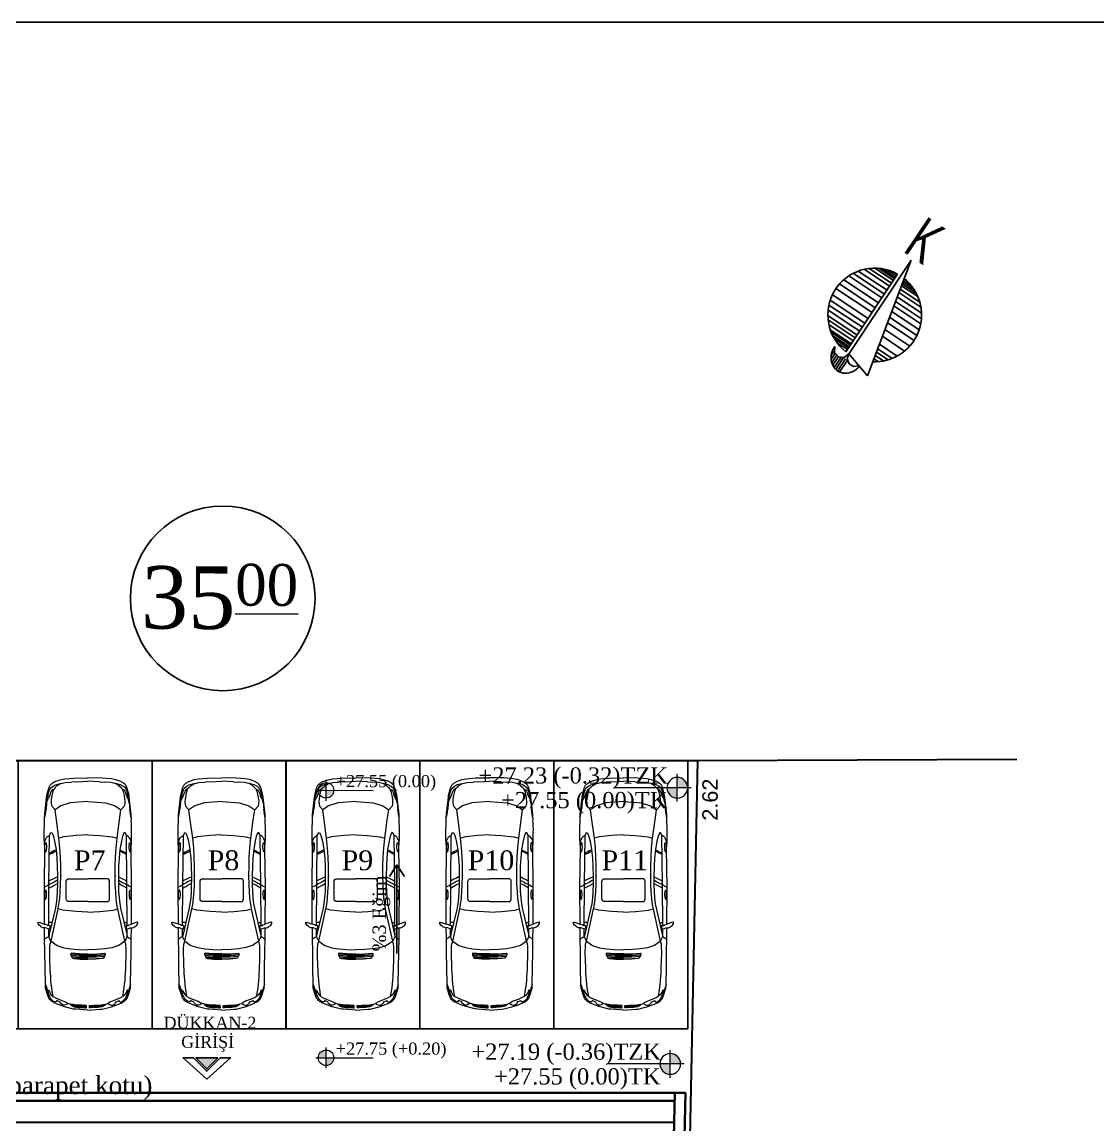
# Model space of a CAD drawing. Header units: centimetres. Extents: x 14449 to 53524, y -19051 to -10746.
# Drawn here: x 24321 to 25325, y -11776 to -10746 of the extents above; entities that cross this region are included whole.
import ezdxf

# ---------------------------------------------------------------- set-up
doc = ezdxf.new("R2010")
doc.units = ezdxf.units.CM
for name, color, linetype in [('KESIT', 1, 'Continuous'), ('KUTUPHANE', 1, 'Continuous'), ('MGOR1', 3, 'Continuous'), ('Standart', 7, 'Continuous')]:
    doc.layers.add(name, color=color, linetype=linetype)
for name, color, linetype, lineweight in [('ROL_CEPHE', 1, 'Continuous', 0), ('rtm-duv tugla', 22, 'Continuous', 35), ('rtm-merdiven yazı', 7, 'Continuous', 20), ('rtm-mhl-yazı-malzeme', 7, 'Continuous', 13), ('rtm-olcu-iç 01', 7, 'Continuous', 20), ('rtm-plan katmanı-03', 233, 'Continuous', 30), ('rtm-sembol kot', 242, 'Continuous', 20), ('rtm-sembol kot yazı', 7, 'Continuous', 20), ('rtm-sıva', 252, 'Continuous', 15), ('rtm-vaz-grid yazı', 7, 'Continuous', 20)]:
    doc.layers.add(name, color=color, linetype=linetype, lineweight=lineweight)
doc.styles.add('ARIAL', font='times.ttf')
doc.styles.add('S1', font='arial.ttf', dxfattribs={"width": 0.65, "height": 11})
doc.styles.get("Standard").update_dxf_attribs({"font": 'arial.ttf'})
doc.styles.add('VAZ-OLCU', font='times.ttf', dxfattribs={"height": 60})
doc.styles.add('ölçü', font='times.ttf', dxfattribs={"height": 10})

# ---------------------------------------------------------------- blocks, each defined once
blk = doc.blocks.new('A$C7E933937')
at = {"layer": 'KUTUPHANE'}
for p, q in [((50.1, 27.7), (85.2, 180.5)), ((85.2, 180.5), (85, 9.5)), ((45.5, 153.6), (40, 151.6)), ((51.2, 155.1), (45.5, 153.6)), ((45.6, 29.8), (74.5, 155.8)), ((46.7, 153.9), (72.7, 148)), ((57, 156.1), (51.2, 155.1)), ((51.9, 155.2), (73.3, 150.3)), ((62.8, 156.5), (57, 156.1)), ((58.5, 156.2), (73.8, 152.7)), ((68.7, 156.4), (62.8, 156.5)), ((74.5, 155.8), (68.7, 156.4)), ((89.8, 151.5), (85.2, 153.2)), ((20.4, 138.9), (16.3, 134.7)), ((24.8, 142.7), (20.4, 138.9)), ((22.1, 140.5), (68.6, 129.8)), ((29.6, 146.1), (24.8, 142.7)), ((28.8, 145.6), (70, 136.1)), ((34.7, 149.1), (29.6, 146.1)), ((40, 151.6), (34.7, 149.1)), ((34.8, 149.2), (71.1, 140.9)), ((42.2, 152.5), (72.2, 145.6)), ((85.2, 147.6), (104.1, 143.2)), ((85.2, 142.6), (111.6, 136.5)), ((85.2, 137.6), (116.8, 130.3)), ((85.7, 150), (98.7, 147)), ((85.7, 145), (108.3, 139.8)), ((94.2, 149.5), (89.8, 151.5)), ((98.5, 147.1), (94.2, 149.5)), ((102.6, 144.3), (98.5, 147.1)), ((106.5, 141.3), (102.6, 144.3)), ((110.2, 138), (106.5, 141.3)), ((113.5, 134.4), (110.2, 138)), ((9.3, 125.2), (6.5, 120.1)), ((7.6, 122.2), (63.8, 109.3)), ((12.6, 130.1), (9.3, 125.2)), ((12.1, 129.5), (65.7, 117.2)), ((16.3, 134.7), (12.6, 130.1)), ((16.6, 135.1), (67.1, 123.5)), ((85.2, 132.6), (120.7, 124.5)), ((85.2, 126), (124.5, 116.9)), ((116.6, 130.6), (113.5, 134.4)), ((119.4, 126.6), (116.6, 130.6)), ((121.9, 122.3), (119.4, 126.6)), ((124.1, 117.9), (121.9, 122.3)), ((2.4, 109.1), (1.1, 103.4)), ((1.8, 106.9), (60.2, 93.5)), ((4.2, 114.7), (2.4, 109.1)), ((6.5, 120.1), (4.2, 114.7)), ((4.2, 114.7), (62, 101.4)), ((85.1, 119.3), (127.1, 109.7)), ((85.1, 112.7), (128.7, 102.7)), ((125.9, 113.4), (124.1, 117.9)), ((127.4, 108.7), (125.9, 113.4)), ((128.5, 103.9), (127.4, 108.7)), ((0.3, 97.6), (0, 91.7)), ((0, 91.7), (0.3, 85.8)), ((0.2, 97.3), (58, 84)), ((1.1, 103.4), (0.3, 97.6)), ((85.1, 104.4), (129.6, 94.2)), ((85.1, 96.1), (129.3, 85.9)), ((129.2, 99), (128.5, 103.9)), ((129.6, 94.1), (129.2, 99)), ((129.6, 89.2), (129.6, 94.1)), ((0.1, 89), (56.2, 76.1)), ((0.3, 85.8), (1.1, 80)), ((0.7, 82.2), (54.8, 69.8)), ((1.1, 80), (2.4, 74.3)), ((85.1, 87.8), (128.1, 77.9)), ((85.1, 77.8), (125.3, 68.5)), ((127.3, 74.7), (128.4, 79.4)), ((128.4, 79.4), (129.2, 84.3)), ((129.2, 84.3), (129.6, 89.2)), ((2.1, 75.3), (53.3, 63.5)), ((2.4, 74.3), (4.2, 68.7)), ((4.2, 68.7), (6.6, 63.3)), ((4.5, 68.1), (51.9, 57.2)), ((6.6, 63.3), (9.4, 58.2)), ((7, 62.5), (50.8, 52.4)), ((85.1, 67.8), (121, 59.6)), ((121.8, 61), (124, 65.4)), ((124, 65.4), (125.8, 70)), ((125.8, 70), (127.3, 74.7)), ((9.4, 58.2), (12.6, 53.3)), ((10.2, 56.8), (49.7, 47.7)), ((12.6, 53.3), (16.3, 48.7)), ((14.6, 50.8), (48.6, 43)), ((16.3, 48.7), (20.4, 44.5)), ((17.3, 47.7), (48.1, 40.6)), ((85.1, 56.2), (114, 49.5)), ((85.1, 49.5), (108.7, 44.1)), ((110.1, 45.3), (113.4, 48.9)), ((113.4, 48.9), (116.5, 52.7)), ((116.5, 52.7), (119.4, 56.8)), ((119.4, 56.8), (121.8, 61)), ((20.4, 44.5), (24.9, 40.7)), ((20.5, 44.4), (47.5, 38.2)), ((24.4, 41), (47, 35.9)), ((24.9, 40.7), (29.7, 37.3)), ((28.6, 31.3), (27.8, 28.2)), ((28.6, 31.3), (31.1, 23.6)), ((29.5, 37.4), (46.4, 33.5)), ((29.7, 37.3), (34.7, 34.3)), ((34.7, 34.3), (40.1, 31.8)), ((40.1, 31.8), (45.6, 29.8)), ((85, 30.2), (89.7, 31.9)), ((85.1, 44.6), (104.1, 40.2)), ((85.1, 39.6), (98.6, 36.5)), ((85.1, 34.6), (92.1, 33)), ((89.7, 31.9), (94.1, 33.9)), ((94.1, 33.9), (98.4, 36.3)), ((98.4, 36.3), (102.5, 39)), ((102.5, 39), (106.4, 42)), ((106.4, 42), (110.1, 45.3)), ((27.8, 28.2), (27.5, 25.1)), ((27.5, 25.1), (27.5, 22)), ((27.5, 22), (28, 18.8)), ((28, 18.6), (29.5, 24.9)), ((28, 18.8), (28.9, 15.8)), ((28.9, 15.8), (30.1, 12.9)), ((30.1, 12.9), (32.2, 22.4)), ((31.1, 23.6), (38.2, 19.7)), ((32.5, 9), (35.1, 20.6)), ((35.1, 6.1), (38.3, 19.7)), ((37.9, 3.8), (41.6, 19.8)), ((38.2, 19.7), (46, 21.7)), ((40.7, 1.5), (45.3, 21.3)), ((43.9, 0.7), (48.4, 20.6)), ((46, 21.7), (50.3, 28.6)), ((47, 0), (51.6, 19.8)), ((50.3, 28.6), (85, 9.5)), ((50.3, 28.6), (50.8, 21.4)), ((50.8, 21.4), (55.6, 16.1)), ((55.6, 16.1), (62.6, 14.9)), ((62.6, 14.9), (68.9, 18.3)), ((69.1, 15.1), (70.1, 17.7)), ((30.1, 12.9), (31.7, 10.2)), ((31.7, 10.2), (33.6, 7.7)), ((33.6, 7.7), (35.8, 5.5)), ((35.8, 5.5), (38.3, 3.6)), ((38.3, 3.6), (41, 2)), ((41, 2), (43.9, 0.7)), ((43.9, 0.7), (46.7, 0.6)), ((46.7, 0.6), (49.5, 0.7)), ((49.5, 0.7), (52.3, 1.2)), ((52.3, 1.2), (55, 2)), ((55, 2), (57.6, 3.1)), ((57.6, 3.1), (60, 4.5)), ((60, 4.5), (62.3, 6.2)), ((62.3, 6.2), (64.3, 8.1)), ((64.3, 8.1), (66.2, 10.2)), ((66.2, 10.2), (67.8, 12.6)), ((67.8, 12.6), (69.1, 15.1))]:
    blk.add_line(p, q, dxfattribs=at)
blk = doc.blocks.new('DFSHDFHDFH')
at = {"layer": 'rtm-sembol kot'}
h = blk.add_hatch(color=256, dxfattribs=at)
h.paths.add_polyline_path([(-22171.3, 15649.3, 0.414214), (-22197.6, 15623.1), (-22171.3, 15623.1)])
h.paths.add_polyline_path([(-22171.3, 15596.8, 0.414214), (-22145.1, 15623.1), (-22171.3, 15623.1)])
for p, q in [((-22171.3, 15588.1), (-22171.3, 15658.1)), ((-22206.3, 15623.1), (-22011.9, 15623.1))]:
    blk.add_line(p, q, dxfattribs=at)
blk.add_circle((-22171.3, 15623.1), 26.2, dxfattribs=at)
blk = doc.blocks.new('TTHGH')
at = {"layer": 'rtm-sıva'}
for p, q in [((12482.87, 7479.6), (12482.3, 7478.93)), ((12483.33, 7480.12), (12482.87, 7479.6)), ((12483.83, 7480.58), (12483.33, 7480.12)), ((12484.09, 7479.95), (12483.37, 7479.19)), ((12484.26, 7480.81), (12483.83, 7480.58)), ((12484.8, 7480.52), (12484.09, 7479.95)), ((12485.38, 7481.38), (12484.26, 7480.81)), ((12485.53, 7480.77), (12484.8, 7480.52)), ((12488.12, 7482.55), (12485.38, 7481.38)), ((12485.93, 7480.69), (12485.53, 7480.77)), ((12485.7, 7478.64), (12487.86, 7479.58)), ((12486.2, 7480.55), (12485.93, 7480.69)), ((12486.4, 7480.42), (12486.2, 7480.55)), ((12488.32, 7480.89), (12486.33, 7480.03)), ((12486.33, 7480.03), (12486.4, 7480.42)), ((12487.86, 7479.58), (12490.36, 7480.52)), ((12488.23, 7481.33), (12488.09, 7481.19)), ((12488.09, 7481.19), (12488.32, 7480.89)), ((12490.41, 7483.31), (12488.12, 7482.55)), ((12488.54, 7481.64), (12488.23, 7481.33)), ((12489.13, 7482.11), (12488.54, 7481.64)), ((12489.8, 7482.48), (12489.13, 7482.11)), ((12490.5, 7482.55), (12489.8, 7482.48)), ((12490.36, 7480.52), (12491.21, 7480.91)), ((12495.16, 7484.51), (12490.41, 7483.31)), ((12491.14, 7482.29), (12490.5, 7482.55)), ((12491.36, 7482.08), (12491.14, 7482.29)), ((12491.21, 7480.91), (12492.28, 7481.57)), ((12491.76, 7481.94), (12491.36, 7482.08)), ((12492.07, 7481.8), (12491.76, 7481.94)), ((12492.28, 7481.57), (12492.07, 7481.8)), ((12493.21, 7481.9), (12492.28, 7481.57)), ((12493.47, 7482.07), (12493.21, 7481.9)), ((12493.47, 7482.07), (12493.62, 7482.31)), ((12493.59, 7482.03), (12493.47, 7482.07)), ((12493.74, 7482.04), (12493.59, 7482.03)), ((12493.62, 7482.31), (12493.88, 7482.55)), ((12495.7, 7482.3), (12493.74, 7482.04)), ((12493.88, 7482.55), (12494.2, 7482.76)), ((12494.2, 7482.76), (12494.6, 7482.98)), ((12494.29, 7482.81), (12494.32, 7482.11)), ((12494.6, 7482.98), (12495.39, 7483.3)), ((12494.82, 7483.07), (12494.83, 7482.18)), ((12496.25, 7484.65), (12495.16, 7484.51)), ((12495.36, 7483.29), (12495.36, 7482.25)), ((12495.39, 7483.3), (12497.42, 7483.65)), ((12499.48, 7482.58), (12495.7, 7482.3)), ((12495.92, 7483.39), (12495.94, 7482.32)), ((12502.59, 7485.04), (12496.25, 7484.65)), ((12496.5, 7483.49), (12496.49, 7482.36)), ((12497.06, 7483.58), (12497.05, 7482.4)), ((12497.42, 7483.65), (12501.04, 7483.89)), ((12497.63, 7483.66), (12497.62, 7482.44)), ((12498.19, 7483.7), (12498.18, 7482.48)), ((12498.76, 7483.74), (12498.75, 7482.52)), ((12499.36, 7483.78), (12499.33, 7482.56)), ((12501.31, 7482.67), (12499.48, 7482.58)), ((12499.94, 7483.81), (12499.93, 7482.6)), ((12500.51, 7483.85), (12500.5, 7482.63)), ((12501.04, 7483.89), (12501.51, 7483.93)), ((12501.1, 7483.89), (12501.09, 7482.66)), ((12501.67, 7482.7), (12501.31, 7482.67)), ((12501.51, 7483.93), (12501.74, 7483.85)), ((12501.83, 7482.84), (12501.67, 7482.7)), ((12501.74, 7483.85), (12501.85, 7483.73)), ((12501.85, 7483.73), (12501.83, 7482.84)), ((12502.59, 7485.04), (12508.93, 7484.65)), ((12503.44, 7483.85), (12503.34, 7483.73)), ((12503.34, 7483.73), (12503.35, 7482.84)), ((12503.35, 7482.84), (12503.52, 7482.7)), ((12503.68, 7483.93), (12503.44, 7483.85)), ((12503.52, 7482.7), (12503.87, 7482.67)), ((12504.15, 7483.89), (12503.68, 7483.93)), ((12503.87, 7482.67), (12505.71, 7482.58)), ((12504.08, 7483.89), (12504.09, 7482.66)), ((12507.77, 7483.65), (12504.15, 7483.89)), ((12504.67, 7483.85), (12504.68, 7482.63)), ((12505.25, 7483.81), (12505.26, 7482.6)), ((12505.71, 7482.58), (12509.49, 7482.3)), ((12505.83, 7483.78), (12505.85, 7482.56)), ((12506.43, 7483.74), (12506.44, 7482.52)), ((12507, 7483.7), (12507, 7482.48)), ((12507.55, 7483.66), (12507.56, 7482.44)), ((12509.8, 7483.3), (12507.77, 7483.65)), ((12508.13, 7483.58), (12508.14, 7482.4)), ((12508.68, 7483.49), (12508.7, 7482.36)), ((12508.93, 7484.65), (12510.03, 7484.51)), ((12509.27, 7483.39), (12509.25, 7482.32)), ((12509.49, 7482.3), (12511.44, 7482.04)), ((12510.58, 7482.98), (12509.8, 7483.3)), ((12509.83, 7483.29), (12509.83, 7482.25)), ((12510.03, 7484.51), (12514.77, 7483.31)), ((12510.36, 7483.07), (12510.36, 7482.18)), ((12510.98, 7482.76), (12510.58, 7482.98)), ((12510.89, 7482.81), (12510.87, 7482.11)), ((12511.31, 7482.55), (12510.98, 7482.76)), ((12511.56, 7482.31), (12511.31, 7482.55)), ((12511.44, 7482.04), (12511.59, 7482.03)), ((12511.71, 7482.07), (12511.56, 7482.31)), ((12511.59, 7482.03), (12511.71, 7482.07)), ((12511.71, 7482.07), (12511.97, 7481.9)), ((12511.97, 7481.9), (12512.91, 7481.57)), ((12512.91, 7481.57), (12513.12, 7481.8)), ((12513.97, 7480.91), (12512.91, 7481.57)), ((12513.12, 7481.8), (12513.43, 7481.94)), ((12513.43, 7481.94), (12513.83, 7482.08)), ((12513.83, 7482.08), (12514.05, 7482.29)), ((12514.83, 7480.52), (12513.97, 7480.91)), ((12514.05, 7482.29), (12514.69, 7482.55)), ((12514.69, 7482.55), (12515.38, 7482.48)), ((12514.77, 7483.31), (12517.07, 7482.55)), ((12517.33, 7479.58), (12514.83, 7480.52)), ((12515.38, 7482.48), (12516.06, 7482.11)), ((12516.06, 7482.11), (12516.64, 7481.64)), ((12516.64, 7481.64), (12516.95, 7481.33)), ((12517.1, 7481.19), (12516.86, 7480.89)), ((12516.86, 7480.89), (12518.85, 7480.03)), ((12516.95, 7481.33), (12517.1, 7481.19)), ((12517.07, 7482.55), (12519.81, 7481.38)), ((12519.48, 7478.64), (12517.33, 7479.58)), ((12518.79, 7480.42), (12518.98, 7480.55)), ((12518.85, 7480.03), (12518.79, 7480.42)), ((12518.98, 7480.55), (12519.25, 7480.69)), ((12519.25, 7480.69), (12519.66, 7480.77)), ((12519.66, 7480.77), (12520.39, 7480.52)), ((12519.81, 7481.38), (12520.92, 7480.81)), ((12520.39, 7480.52), (12521.1, 7479.95)), ((12520.92, 7480.81), (12521.36, 7480.58)), ((12521.1, 7479.95), (12521.81, 7479.19)), ((12521.36, 7480.58), (12521.85, 7480.12)), ((12521.85, 7480.12), (12522.32, 7479.6)), ((12522.32, 7479.6), (12522.89, 7478.93)), ((12480.5, 7471.77), (12482.06, 7476.59)), ((12481.79, 7477.54), (12480.55, 7473.73)), ((12482.3, 7478.93), (12481.79, 7477.54)), ((12482.17, 7476.27), (12481.91, 7474.67)), ((12481.91, 7474.67), (12482.04, 7474.51)), ((12482.04, 7474.51), (12482.29, 7474.84)), ((12482.06, 7476.59), (12482.2, 7476.97)), ((12482.4, 7477.29), (12482.17, 7476.27)), ((12482.2, 7476.97), (12482.4, 7477.29)), ((12482.29, 7474.84), (12482.6, 7475.28)), ((12482.86, 7478.2), (12482.4, 7477.29)), ((12482.6, 7475.28), (12482.76, 7475.9)), ((12482.76, 7475.9), (12483.37, 7477.02)), ((12483.37, 7479.19), (12482.86, 7478.2)), ((12483.37, 7477.02), (12484.54, 7477.97)), ((12484.1, 7475.48), (12483.77, 7473.49)), ((12484.35, 7477.09), (12484.1, 7475.48)), ((12484.54, 7477.97), (12484.35, 7477.09)), ((12484.54, 7477.97), (12485.7, 7478.64)), ((12520.65, 7477.97), (12519.48, 7478.64)), ((12521.81, 7477.02), (12520.65, 7477.97)), ((12520.65, 7477.97), (12520.83, 7477.09)), ((12520.83, 7477.09), (12521.09, 7475.48)), ((12521.09, 7475.48), (12521.42, 7473.49)), ((12521.81, 7479.19), (12522.32, 7478.2)), ((12522.42, 7475.9), (12521.81, 7477.02)), ((12522.32, 7478.2), (12522.78, 7477.29)), ((12522.59, 7475.28), (12522.42, 7475.9)), ((12522.9, 7474.84), (12522.59, 7475.28)), ((12522.78, 7477.29), (12523.02, 7476.27)), ((12522.99, 7476.97), (12522.78, 7477.29)), ((12522.89, 7478.93), (12523.4, 7477.54)), ((12523.14, 7474.51), (12522.9, 7474.84)), ((12523.13, 7476.59), (12522.99, 7476.97)), ((12523.02, 7476.27), (12523.27, 7474.67)), ((12524.68, 7471.77), (12523.13, 7476.59)), ((12523.27, 7474.67), (12523.14, 7474.51)), ((12523.4, 7477.54), (12524.63, 7473.73)), ((12480.5, 7471.17), (12480.37, 7463.69)), ((12480.55, 7473.73), (12480.5, 7471.77)), ((12480.5, 7471.77), (12480.5, 7471.17)), ((12483.38, 7469.62), (12483.27, 7467.74)), ((12483.56, 7471.61), (12483.38, 7469.62)), ((12483.77, 7473.49), (12483.56, 7471.61)), ((12521.42, 7473.49), (12521.62, 7471.61)), ((12521.62, 7471.61), (12521.81, 7469.62)), ((12521.81, 7469.62), (12521.92, 7467.74)), ((12524.63, 7473.73), (12524.68, 7471.77)), ((12524.68, 7471.77), (12524.68, 7471.17)), ((12524.68, 7471.17), (12524.82, 7463.69)), ((12480.37, 7463.69), (12480.26, 7454.45)), ((12483.03, 7463.98), (12482.98, 7462.1)), ((12483.13, 7465.91), (12483.03, 7463.98)), ((12483.27, 7467.74), (12483.13, 7465.91)), ((12521.92, 7467.74), (12522.06, 7465.91)), ((12522.06, 7465.91), (12522.15, 7463.98)), ((12522.15, 7463.98), (12522.21, 7462.1)), ((12524.82, 7463.69), (12524.93, 7454.45)), ((12482.84, 7458.47), (12482.79, 7456.46)), ((12482.9, 7460.33), (12482.84, 7458.47)), ((12482.98, 7462.1), (12482.9, 7460.33)), ((12493.74, 7456.59), (12498.18, 7456.91)), ((12493.78, 7456.67), (12494.08, 7457.34)), ((12494.05, 7457.26), (12498.31, 7457.58)), ((12494.08, 7457.34), (12494.36, 7457.95)), ((12494.36, 7457.95), (12494.71, 7458.11)), ((12498.3, 7458.33), (12494.6, 7458.05)), ((12494.71, 7458.11), (12495.21, 7458.24)), ((12495.21, 7458.24), (12498.48, 7458.58)), ((12498.18, 7456.91), (12502.59, 7456.99)), ((12502.59, 7458.41), (12498.3, 7458.33)), ((12498.31, 7457.58), (12502.59, 7457.67)), ((12498.48, 7458.58), (12502.59, 7458.74)), ((12506.71, 7458.58), (12502.59, 7458.74)), ((12502.59, 7458.41), (12506.88, 7458.33)), ((12506.88, 7457.58), (12502.59, 7457.67)), ((12507, 7456.91), (12502.59, 7456.99)), ((12509.97, 7458.24), (12506.71, 7458.58)), ((12506.88, 7458.33), (12510.58, 7458.05)), ((12511.14, 7457.26), (12506.88, 7457.58)), ((12511.44, 7456.59), (12507, 7456.91)), ((12510.47, 7458.11), (12509.97, 7458.24)), ((12510.82, 7457.95), (12510.47, 7458.11)), ((12511.1, 7457.34), (12510.82, 7457.95)), ((12511.41, 7456.67), (12511.1, 7457.34)), ((12522.21, 7462.1), (12522.29, 7460.33)), ((12522.29, 7460.33), (12522.34, 7458.47)), ((12522.34, 7458.47), (12522.4, 7456.46)), ((12480.26, 7454.45), (12480.13, 7448.23)), ((12482.79, 7456.46), (12482.79, 7454.74)), ((12482.79, 7454.74), (12482.82, 7452.58)), ((12482.82, 7452.58), (12482.87, 7451.86)), ((12482.87, 7451.86), (12482.96, 7450.95)), ((12483.43, 7449.27), (12486.59, 7451.56)), ((12486.59, 7451.56), (12490.15, 7452.69)), ((12490.15, 7452.69), (12493.78, 7453.36)), ((12493.65, 7456.38), (12493.78, 7456.67)), ((12493.68, 7455.76), (12493.65, 7456.38)), ((12493.67, 7455.91), (12498.06, 7456.24)), ((12493.95, 7455.58), (12493.68, 7455.76)), ((12493.7, 7456.67), (12493.7, 7456.67)), ((12493.7, 7456.67), (12493.7, 7456.66)), ((12493.78, 7453.36), (12497.93, 7453.69)), ((12497.99, 7455.88), (12493.95, 7455.58)), ((12497.93, 7453.69), (12502.59, 7453.87)), ((12502.59, 7455.97), (12497.99, 7455.88)), ((12498.06, 7456.24), (12502.59, 7456.32)), ((12507.13, 7456.24), (12502.59, 7456.32)), ((12502.59, 7455.97), (12507.2, 7455.88)), ((12507.26, 7453.69), (12502.59, 7453.87)), ((12511.51, 7455.91), (12507.13, 7456.24)), ((12507.2, 7455.88), (12511.23, 7455.58)), ((12511.41, 7453.36), (12507.26, 7453.69)), ((12511.23, 7455.58), (12511.5, 7455.76)), ((12511.54, 7456.38), (12511.41, 7456.67)), ((12515.03, 7452.69), (12511.41, 7453.36)), ((12511.49, 7456.67), (12511.49, 7456.67)), ((12511.49, 7456.67), (12511.49, 7456.66)), ((12511.5, 7455.76), (12511.54, 7456.38)), ((12518.6, 7451.56), (12515.03, 7452.69)), ((12521.75, 7449.27), (12518.6, 7451.56)), ((12522.31, 7451.86), (12522.22, 7450.95)), ((12522.36, 7452.58), (12522.31, 7451.86)), ((12522.4, 7454.74), (12522.36, 7452.58)), ((12522.4, 7456.46), (12522.4, 7454.74)), ((12524.93, 7454.45), (12525.06, 7448.23)), ((12480.13, 7448.23), (12480.1, 7442.44)), ((12480.44, 7448.11), (12480.13, 7448.23)), ((12480.98, 7447.78), (12480.44, 7448.11)), ((12481.5, 7447.34), (12480.98, 7447.78)), ((12481.89, 7447.2), (12481.5, 7447.34)), ((12482.21, 7446.89), (12481.89, 7447.2)), ((12482.85, 7448.34), (12482.21, 7446.89)), ((12482.48, 7445.76), (12482.21, 7446.89)), ((12482.21, 7446.89), (12482.23, 7442.98)), ((12485.51, 7432.88), (12482.48, 7445.76)), ((12483.43, 7449.27), (12482.85, 7448.34)), ((12482.96, 7450.95), (12483.43, 7449.27)), ((12483.43, 7449.27), (12486.94, 7433.44)), ((12521.75, 7449.27), (12518.24, 7433.44)), ((12519.68, 7432.88), (12522.71, 7445.76)), ((12522.22, 7450.95), (12521.75, 7449.27)), ((12521.75, 7449.27), (12522.34, 7448.34)), ((12522.34, 7448.34), (12522.98, 7446.89)), ((12522.71, 7445.76), (12522.98, 7446.89)), ((12522.98, 7446.89), (12522.95, 7442.98)), ((12522.98, 7446.89), (12523.29, 7447.2)), ((12523.29, 7447.2), (12523.68, 7447.34)), ((12523.68, 7447.34), (12524.21, 7447.78)), ((12524.21, 7447.78), (12524.75, 7448.11)), ((12524.75, 7448.11), (12525.06, 7448.23)), ((12525.06, 7448.23), (12525.09, 7442.44)), ((12476.72, 7440.2), (12476.71, 7439.44)), ((12477.21, 7441.03), (12476.72, 7440.2)), ((12476.95, 7439.46), (12477.65, 7439.66)), ((12478.12, 7441.78), (12477.21, 7441.03)), ((12477.65, 7439.66), (12478.7, 7440)), ((12478.21, 7441.84), (12478.12, 7441.78)), ((12479.31, 7442.35), (12478.21, 7441.84)), ((12478.7, 7440), (12479.93, 7440.42)), ((12479.99, 7442.46), (12479.31, 7442.35)), ((12479.93, 7440.42), (12480.08, 7440.47)), ((12480.08, 7440.47), (12479.98, 7421.52)), ((12480.04, 7442.45), (12479.99, 7442.46)), ((12480.1, 7442.44), (12480.04, 7442.45)), ((12480.62, 7440.67), (12480.08, 7440.47)), ((12480.51, 7442.33), (12480.1, 7442.44)), ((12482.48, 7443.07), (12480.51, 7442.33)), ((12481.2, 7440.9), (12480.62, 7440.67)), ((12481.59, 7441.09), (12481.2, 7440.9)), ((12481.73, 7441.19), (12481.59, 7441.09)), ((12481.73, 7441.19), (12481.66, 7441.3)), ((12482.48, 7441.17), (12481.66, 7441.3)), ((12482.25, 7441.21), (12482.38, 7420.23)), ((12483.93, 7439.6), (12482.26, 7439.64)), ((12482.76, 7443.07), (12482.48, 7443.07)), ((12482.48, 7441.17), (12482.76, 7441.17)), ((12482.82, 7442.83), (12482.76, 7443.07)), ((12482.76, 7441.17), (12482.82, 7441.41)), ((12482.82, 7441.41), (12482.82, 7442.83)), ((12521.26, 7439.6), (12522.93, 7439.64)), ((12522.37, 7442.83), (12522.42, 7443.07)), ((12522.37, 7441.41), (12522.37, 7442.83)), ((12522.42, 7441.17), (12522.37, 7441.41)), ((12522.42, 7443.07), (12522.71, 7443.07)), ((12522.71, 7441.17), (12522.42, 7441.17)), ((12522.71, 7443.07), (12524.68, 7442.33)), ((12522.71, 7441.17), (12523.52, 7441.3)), ((12522.94, 7441.21), (12522.8, 7420.23)), ((12523.46, 7441.19), (12523.52, 7441.3)), ((12523.46, 7441.19), (12523.59, 7441.09)), ((12523.59, 7441.09), (12523.98, 7440.9)), ((12523.98, 7440.9), (12524.57, 7440.67)), ((12524.57, 7440.67), (12525.1, 7440.47)), ((12524.68, 7442.33), (12525.09, 7442.44)), ((12525.09, 7442.44), (12525.15, 7442.45)), ((12525.25, 7440.42), (12525.1, 7440.47)), ((12525.1, 7440.47), (12525.21, 7421.52)), ((12525.15, 7442.45), (12525.2, 7442.46)), ((12525.2, 7442.46), (12525.88, 7442.35)), ((12526.49, 7440), (12525.25, 7440.42)), ((12525.88, 7442.35), (12526.97, 7441.84)), ((12527.53, 7439.66), (12526.49, 7440)), ((12526.97, 7441.84), (12527.07, 7441.78)), ((12527.07, 7441.78), (12527.98, 7441.03)), ((12528.23, 7439.46), (12527.53, 7439.66)), ((12527.98, 7441.03), (12528.47, 7440.2)), ((12528.47, 7440.2), (12528.47, 7439.44)), ((12476.71, 7439.44), (12476.95, 7439.46)), ((12496.4, 7434), (12489.57, 7433.24)), ((12502.59, 7434.29), (12496.4, 7434)), ((12502.59, 7434.29), (12508.78, 7434)), ((12508.78, 7434), (12515.61, 7433.24)), ((12528.47, 7439.44), (12528.23, 7439.46)), ((12486.09, 7429.92), (12485.51, 7432.88)), ((12486.47, 7426.88), (12486.09, 7429.92)), ((12486.94, 7433.44), (12486.94, 7433.44)), ((12486.94, 7433.44), (12487.53, 7430.31)), ((12489.57, 7433.24), (12487.12, 7432.51)), ((12487.53, 7430.31), (12487.97, 7427.11)), ((12491.76, 7428.41), (12491.46, 7427.97)), ((12492.2, 7428.71), (12491.76, 7428.41)), ((12492.73, 7428.81), (12492.2, 7428.71)), ((12493.31, 7428.81), (12492.73, 7428.81)), ((12502.59, 7428.81), (12493.31, 7428.81)), ((12502.59, 7428.81), (12511.88, 7428.81)), ((12511.88, 7428.81), (12512.46, 7428.81)), ((12512.46, 7428.81), (12512.98, 7428.71)), ((12512.98, 7428.71), (12513.43, 7428.41)), ((12513.43, 7428.41), (12513.73, 7427.97)), ((12515.61, 7433.24), (12518.07, 7432.51)), ((12517.65, 7430.31), (12517.21, 7427.11)), ((12518.24, 7433.44), (12517.65, 7430.31)), ((12518.24, 7433.44), (12518.24, 7433.44)), ((12518.72, 7426.88), (12519.09, 7429.92)), ((12519.09, 7429.92), (12519.68, 7432.88)), ((12480.21, 7426.85), (12480.39, 7427.43)), ((12480.21, 7426.85), (12480.21, 7424.02)), ((12480.44, 7423.2), (12480.21, 7424.02)), ((12480.39, 7427.43), (12480.46, 7427.62)), ((12480.44, 7423.2), (12480.46, 7423.14)), ((12480.46, 7427.62), (12480.54, 7427.71)), ((12480.53, 7422.97), (12480.46, 7423.14)), ((12480.62, 7422.87), (12480.53, 7422.97)), ((12480.54, 7427.71), (12480.63, 7427.69)), ((12480.71, 7422.86), (12480.62, 7422.87)), ((12480.63, 7427.69), (12480.71, 7427.55)), ((12480.71, 7427.55), (12480.81, 7427.29)), ((12480.77, 7422.94), (12480.71, 7422.86)), ((12480.83, 7423), (12480.77, 7422.94)), ((12480.81, 7427.29), (12480.84, 7427.18)), ((12480.96, 7423.34), (12480.83, 7423)), ((12480.84, 7427.18), (12480.93, 7426.9)), ((12480.93, 7426.9), (12480.95, 7426.81)), ((12480.95, 7426.81), (12481.03, 7426.36)), ((12481.05, 7423.82), (12480.96, 7423.34)), ((12481.03, 7426.36), (12481.1, 7425.72)), ((12481.11, 7424.41), (12481.05, 7423.82)), ((12481.1, 7425.72), (12481.13, 7425.06)), ((12481.13, 7425.06), (12481.11, 7424.41)), ((12486.69, 7423.61), (12486.47, 7426.88)), ((12486.52, 7426.17), (12486.57, 7426.17)), ((12486.79, 7419.91), (12486.69, 7423.61)), ((12487.97, 7427.11), (12488.2, 7423.65)), ((12488.2, 7423.65), (12488.42, 7419.98)), ((12491.46, 7427.97), (12491.36, 7427.44)), ((12491.36, 7427.44), (12491.36, 7418.32)), ((12513.73, 7427.97), (12513.83, 7427.44)), ((12513.83, 7427.44), (12513.83, 7418.32)), ((12516.99, 7423.65), (12516.77, 7419.98)), ((12517.21, 7427.11), (12516.99, 7423.65)), ((12518.4, 7419.91), (12518.49, 7423.61)), ((12518.49, 7423.61), (12518.72, 7426.88)), ((12518.67, 7426.17), (12518.62, 7426.17)), ((12524.08, 7425.72), (12524.06, 7425.06)), ((12524.06, 7425.06), (12524.07, 7424.41)), ((12524.07, 7424.41), (12524.13, 7423.82)), ((12524.15, 7426.36), (12524.08, 7425.72)), ((12524.13, 7423.82), (12524.22, 7423.34)), ((12524.24, 7426.81), (12524.15, 7426.36)), ((12524.22, 7423.34), (12524.36, 7423)), ((12524.26, 7426.9), (12524.24, 7426.81)), ((12524.35, 7427.18), (12524.26, 7426.9)), ((12524.38, 7427.29), (12524.35, 7427.18)), ((12524.36, 7423), (12524.41, 7422.94)), ((12524.47, 7427.55), (12524.38, 7427.29)), ((12524.41, 7422.94), (12524.47, 7422.86)), ((12524.56, 7427.69), (12524.47, 7427.55)), ((12524.47, 7422.86), (12524.57, 7422.87)), ((12524.64, 7427.71), (12524.56, 7427.69)), ((12524.57, 7422.87), (12524.65, 7422.97)), ((12524.72, 7427.62), (12524.64, 7427.71)), ((12524.65, 7422.97), (12524.73, 7423.14)), ((12524.79, 7427.43), (12524.72, 7427.62)), ((12524.75, 7423.2), (12524.73, 7423.14)), ((12524.75, 7423.2), (12524.97, 7424.02)), ((12524.97, 7426.85), (12524.79, 7427.43)), ((12524.97, 7426.85), (12524.97, 7424.02)), ((12479.98, 7421.52), (12480.21, 7401.21)), ((12480.79, 7420.98), (12479.98, 7421.31)), ((12481.13, 7420.83), (12480.79, 7420.98)), ((12481.51, 7420.61), (12481.13, 7420.83)), ((12481.99, 7420.16), (12481.51, 7420.61)), ((12482.38, 7420.05), (12481.99, 7420.16)), ((12482.37, 7421.83), (12483.95, 7420.91)), ((12482.38, 7420.23), (12482.39, 7420.05)), ((12483.12, 7419.62), (12482.38, 7420.05)), ((12482.38, 7420.05), (12482.67, 7394.61)), ((12483.12, 7417.71), (12482.41, 7418.16)), ((12483.95, 7419.21), (12483.12, 7419.62)), ((12483.95, 7417.28), (12483.12, 7417.71)), ((12483.95, 7420.91), (12484.94, 7420.37)), ((12484.98, 7418.64), (12483.95, 7419.21)), ((12484.98, 7416.84), (12483.95, 7417.28)), ((12484.94, 7420.37), (12486.79, 7419.48)), ((12486.39, 7417.85), (12484.98, 7418.64)), ((12486.81, 7415.89), (12484.98, 7416.84)), ((12486.81, 7417.63), (12486.39, 7417.85)), ((12486.81, 7417.63), (12486.79, 7419.91)), ((12486.81, 7415.57), (12486.81, 7417.63)), ((12488.42, 7419.98), (12488.49, 7415.54)), ((12491.36, 7418.32), (12491.46, 7417.8)), ((12491.46, 7417.8), (12491.76, 7417.35)), ((12491.76, 7417.35), (12492.2, 7417.05)), ((12492.2, 7417.05), (12492.5, 7417)), ((12492.5, 7417), (12492.73, 7416.95)), ((12492.73, 7416.95), (12502.59, 7416.95)), ((12512.46, 7416.95), (12502.59, 7416.95)), ((12512.69, 7417), (12512.46, 7416.95)), ((12512.98, 7417.05), (12512.69, 7417)), ((12513.43, 7417.35), (12512.98, 7417.05)), ((12513.73, 7417.8), (12513.43, 7417.35)), ((12513.83, 7418.32), (12513.73, 7417.8)), ((12516.77, 7419.98), (12516.69, 7415.54)), ((12518.37, 7417.63), (12518.4, 7419.91)), ((12518.37, 7417.63), (12518.79, 7417.85)), ((12518.37, 7415.57), (12518.37, 7417.63)), ((12518.37, 7415.89), (12520.2, 7416.84)), ((12520.24, 7420.37), (12518.39, 7419.48)), ((12518.79, 7417.85), (12520.2, 7418.64)), ((12520.2, 7418.64), (12521.24, 7419.21)), ((12520.2, 7416.84), (12521.24, 7417.28)), ((12521.23, 7420.91), (12520.24, 7420.37)), ((12522.81, 7421.83), (12521.23, 7420.91)), ((12521.24, 7419.21), (12522.07, 7419.62)), ((12521.24, 7417.28), (12522.07, 7417.71)), ((12522.07, 7419.62), (12522.8, 7420.05)), ((12522.07, 7417.71), (12522.78, 7418.16)), ((12522.8, 7420.05), (12522.52, 7394.61)), ((12522.8, 7420.23), (12522.8, 7420.05)), ((12522.8, 7420.05), (12523.2, 7420.16)), ((12523.2, 7420.16), (12523.68, 7420.61)), ((12523.68, 7420.61), (12524.05, 7420.83)), ((12524.05, 7420.83), (12524.4, 7420.98)), ((12524.4, 7420.98), (12525.21, 7421.31)), ((12525.21, 7421.52), (12524.97, 7401.21)), ((12486.7, 7410.39), (12486.81, 7415.57)), ((12488.49, 7415.54), (12488.45, 7410.19)), ((12488.49, 7415.5), (12488.49, 7415.54)), ((12488.49, 7415.26), (12488.49, 7415.5)), ((12516.69, 7415.5), (12516.69, 7415.54)), ((12516.69, 7415.54), (12516.73, 7410.19)), ((12516.7, 7415.26), (12516.69, 7415.5)), ((12518.49, 7410.39), (12518.37, 7415.57)), ((12486.06, 7401.84), (12486.49, 7406.34)), ((12486.49, 7406.34), (12486.7, 7410.39)), ((12488.3, 7405.7), (12488.01, 7400.88)), ((12488.45, 7410.19), (12488.3, 7405.7)), ((12516.73, 7410.19), (12516.88, 7405.7)), ((12516.88, 7405.7), (12517.18, 7400.88)), ((12518.69, 7406.34), (12518.49, 7410.39)), ((12519.13, 7401.84), (12518.69, 7406.34)), ((12480.21, 7401.21), (12480.03, 7397.99)), ((12480.21, 7401.21), (12480.25, 7397.79)), ((12480.3, 7402.25), (12480.56, 7402.92)), ((12480.3, 7402.25), (12480.3, 7399.41)), ((12480.6, 7403), (12480.56, 7402.92)), ((12480.6, 7403), (12480.66, 7403.09)), ((12480.66, 7403.09), (12480.72, 7403.07)), ((12480.72, 7403.07), (12480.75, 7403.02)), ((12480.75, 7403.02), (12480.81, 7402.94)), ((12480.81, 7402.94), (12480.91, 7402.68)), ((12480.91, 7402.68), (12481.01, 7402.28)), ((12481.01, 7402.28), (12481.07, 7401.95)), ((12481.07, 7401.95), (12481.11, 7401.74)), ((12481.11, 7401.74), (12481.15, 7401.38)), ((12481.15, 7401.38), (12481.2, 7401.11)), ((12481.23, 7399.79), (12481.16, 7399.18)), ((12481.2, 7401.11), (12481.25, 7400.44)), ((12481.25, 7400.44), (12481.23, 7399.79)), ((12483.17, 7404.05), (12482.56, 7404.4)), ((12483.17, 7403.43), (12482.57, 7403.79)), ((12483.17, 7404.05), (12484.03, 7403.62)), ((12484.03, 7403.05), (12483.17, 7403.43)), ((12484.03, 7403.62), (12484.97, 7403.22)), ((12484.97, 7402.56), (12484.03, 7403.05)), ((12484.97, 7403.22), (12486.13, 7402.62)), ((12486.07, 7401.95), (12484.97, 7402.56)), ((12485.28, 7397.39), (12486.06, 7401.84)), ((12488.03, 7401.01), (12487.5, 7395.9)), ((12488.03, 7401.01), (12488.03, 7401.01)), ((12517.16, 7401.01), (12517.16, 7401.01)), ((12517.16, 7401.01), (12517.68, 7395.9)), ((12520.21, 7403.22), (12519.05, 7402.62)), ((12519.12, 7401.95), (12520.21, 7402.56)), ((12519.91, 7397.39), (12519.13, 7401.84)), ((12521.15, 7403.62), (12520.21, 7403.22)), ((12520.21, 7402.56), (12521.15, 7403.05)), ((12522.01, 7404.05), (12521.15, 7403.62)), ((12521.15, 7403.05), (12522.01, 7403.43)), ((12522.01, 7404.05), (12522.63, 7404.4)), ((12522.01, 7403.43), (12522.62, 7403.79)), ((12523.99, 7401.11), (12523.94, 7400.44)), ((12523.94, 7400.44), (12523.95, 7399.79)), ((12523.95, 7399.79), (12524.02, 7399.18)), ((12524.03, 7401.38), (12523.99, 7401.11)), ((12524.08, 7401.74), (12524.03, 7401.38)), ((12524.12, 7401.95), (12524.08, 7401.74)), ((12524.17, 7402.28), (12524.12, 7401.95)), ((12524.27, 7402.68), (12524.17, 7402.28)), ((12524.37, 7402.94), (12524.27, 7402.68)), ((12524.44, 7403.02), (12524.37, 7402.94)), ((12524.46, 7403.07), (12524.44, 7403.02)), ((12524.53, 7403.09), (12524.46, 7403.07)), ((12524.59, 7403), (12524.53, 7403.09)), ((12524.59, 7403), (12524.63, 7402.92)), ((12524.88, 7402.25), (12524.63, 7402.92)), ((12524.88, 7402.25), (12524.89, 7399.41)), ((12524.97, 7401.21), (12524.93, 7397.79)), ((12524.97, 7401.21), (12525.16, 7397.99)), ((12480.03, 7397.99), (12479.95, 7396.57)), ((12479.95, 7396.57), (12479.95, 7392.56)), ((12480.25, 7397.79), (12480.42, 7397.06)), ((12480.58, 7398.61), (12480.3, 7399.41)), ((12480.42, 7397.06), (12480.73, 7396.28)), ((12480.64, 7398.44), (12480.58, 7398.61)), ((12480.64, 7398.44), (12480.68, 7398.35)), ((12480.74, 7398.26), (12480.68, 7398.35)), ((12480.73, 7396.28), (12481.16, 7395.56)), ((12480.87, 7398.24), (12480.74, 7398.26)), ((12480.99, 7398.38), (12480.87, 7398.24)), ((12481.09, 7398.72), (12480.99, 7398.38)), ((12481.11, 7398.9), (12481.09, 7398.72)), ((12481.16, 7399.18), (12481.11, 7398.9)), ((12481.16, 7395.56), (12481.67, 7395.06)), ((12481.67, 7395.06), (12482.21, 7394.73)), ((12482.21, 7394.73), (12482.67, 7394.61)), ((12482.67, 7394.61), (12483.04, 7393.66)), ((12484.16, 7393.64), (12484.68, 7395)), ((12484.68, 7395), (12485.28, 7397.39)), ((12487.5, 7395.9), (12486.24, 7386.41)), ((12490.04, 7395.2), (12487.5, 7395.9)), ((12496.47, 7394.48), (12490.04, 7395.2)), ((12502.59, 7394.26), (12496.47, 7394.48)), ((12502.59, 7394.26), (12508.71, 7394.48)), ((12508.71, 7394.48), (12515.14, 7395.2)), ((12515.14, 7395.2), (12517.68, 7395.9)), ((12517.68, 7395.9), (12518.95, 7386.41)), ((12520.51, 7395), (12519.91, 7397.39)), ((12521.03, 7393.64), (12520.51, 7395)), ((12522.52, 7394.61), (12522.15, 7393.66)), ((12522.98, 7394.73), (12522.52, 7394.61)), ((12523.52, 7395.06), (12522.98, 7394.73)), ((12524.02, 7395.56), (12523.52, 7395.06)), ((12524.02, 7399.18), (12524.07, 7398.9)), ((12524.45, 7396.28), (12524.02, 7395.56)), ((12524.07, 7398.9), (12524.1, 7398.72)), ((12524.1, 7398.72), (12524.2, 7398.38)), ((12524.2, 7398.38), (12524.32, 7398.24)), ((12524.32, 7398.24), (12524.44, 7398.26)), ((12524.44, 7398.26), (12524.51, 7398.35)), ((12524.76, 7397.06), (12524.45, 7396.28)), ((12524.55, 7398.44), (12524.51, 7398.35)), ((12524.55, 7398.44), (12524.6, 7398.61)), ((12524.6, 7398.61), (12524.89, 7399.41)), ((12524.93, 7397.79), (12524.76, 7397.06)), ((12525.16, 7397.99), (12525.24, 7396.57)), ((12525.24, 7396.57), (12525.24, 7392.56)), ((12479.95, 7392.56), (12479.94, 7391.77)), ((12479.94, 7391.77), (12479.94, 7391)), ((12479.94, 7391), (12479.94, 7390.94)), ((12479.94, 7390.94), (12479.97, 7390.11)), ((12479.97, 7390.11), (12480.08, 7387.72)), ((12483.04, 7393.66), (12483.36, 7393.1)), ((12483.36, 7393.1), (12483.8, 7393.03)), ((12483.8, 7393.03), (12484.16, 7393.64)), ((12521.39, 7393.03), (12521.03, 7393.64)), ((12521.82, 7393.1), (12521.39, 7393.03)), ((12522.15, 7393.66), (12521.82, 7393.1)), ((12525.21, 7390.11), (12525.1, 7387.72)), ((12525.25, 7390.94), (12525.21, 7390.11)), ((12525.24, 7392.56), (12525.25, 7391.77)), ((12525.25, 7391.77), (12525.25, 7391)), ((12525.25, 7391), (12525.25, 7390.94)), ((12480.08, 7387.72), (12480.12, 7386.97)), ((12480.12, 7386.97), (12480.08, 7386.24)), ((12480.08, 7386.24), (12480.08, 7385.55)), ((12480.08, 7385.55), (12480.12, 7385.34)), ((12480.12, 7385.34), (12480.48, 7383.47)), ((12480.12, 7385.34), (12480.14, 7383.86)), ((12480.14, 7383.86), (12480.17, 7383.62)), ((12480.17, 7383.62), (12480.14, 7383.57)), ((12480.14, 7383.57), (12481.17, 7374.76)), ((12480.48, 7383.47), (12480.85, 7380.83)), ((12486.24, 7386.41), (12485.51, 7381.27)), ((12518.95, 7386.41), (12519.68, 7381.27)), ((12525.05, 7383.57), (12524.02, 7374.76)), ((12524.7, 7383.47), (12524.34, 7380.83)), ((12525.07, 7385.34), (12524.7, 7383.47)), ((12525.05, 7383.86), (12525.02, 7383.62)), ((12525.02, 7383.62), (12525.05, 7383.57)), ((12525.07, 7385.34), (12525.05, 7383.86)), ((12525.1, 7387.72), (12525.07, 7386.97)), ((12525.07, 7386.97), (12525.11, 7386.24)), ((12525.11, 7385.55), (12525.07, 7385.34)), ((12525.11, 7386.24), (12525.11, 7385.55)), ((12481.16, 7377.58), (12480.85, 7380.83)), ((12481.16, 7377.58), (12481.52, 7376.19)), ((12483.45, 7376.78), (12483.49, 7377.39)), ((12483.57, 7375.65), (12483.45, 7376.78)), ((12483.49, 7377.39), (12483.56, 7377.95)), ((12483.56, 7377.95), (12483.78, 7379.32)), ((12483.78, 7379.32), (12485.51, 7381.27)), ((12488.54, 7379.19), (12485.51, 7381.27)), ((12493.4, 7377.66), (12488.54, 7379.19)), ((12502.59, 7376.93), (12493.4, 7377.66)), ((12502.59, 7376.93), (12511.79, 7377.66)), ((12511.79, 7377.66), (12516.65, 7379.19)), ((12516.65, 7379.19), (12519.68, 7381.27)), ((12521.41, 7379.32), (12519.68, 7381.27)), ((12521.63, 7377.95), (12521.41, 7379.32)), ((12521.61, 7375.65), (12521.73, 7376.78)), ((12521.69, 7377.39), (12521.63, 7377.95)), ((12521.73, 7376.78), (12521.69, 7377.39)), ((12524.03, 7377.58), (12523.67, 7376.19)), ((12524.03, 7377.58), (12524.34, 7380.83)), ((12481.17, 7374.76), (12481.3, 7373.58)), ((12481.3, 7373.58), (12482.41, 7369.55)), ((12481.52, 7376.19), (12481.45, 7375.94)), ((12481.45, 7375.94), (12481.51, 7375.43)), ((12481.51, 7375.43), (12481.63, 7374.7)), ((12481.57, 7375.9), (12481.54, 7376.17)), ((12481.88, 7375.46), (12481.57, 7375.9)), ((12481.63, 7374.7), (12481.89, 7373.56)), ((12482.27, 7374.77), (12481.88, 7375.46)), ((12481.89, 7373.56), (12482.17, 7372.39)), ((12482.17, 7372.39), (12482.51, 7371.3)), ((12482.61, 7373.93), (12482.27, 7374.77)), ((12482.51, 7371.3), (12483.13, 7370.06)), ((12482.93, 7373.02), (12482.61, 7373.93)), ((12483.19, 7372.25), (12482.93, 7373.02)), ((12483.5, 7371.55), (12483.19, 7372.25)), ((12484.02, 7370.82), (12483.5, 7371.55)), ((12483.88, 7373.82), (12483.57, 7375.65)), ((12484.17, 7372.43), (12483.88, 7373.82)), ((12484.39, 7371.52), (12484.17, 7372.43)), ((12484.69, 7370.75), (12484.39, 7371.52)), ((12520.5, 7370.75), (12520.79, 7371.52)), ((12520.79, 7371.52), (12521.01, 7372.43)), ((12521.01, 7372.43), (12521.31, 7373.82)), ((12521.17, 7370.82), (12521.68, 7371.55)), ((12521.31, 7373.82), (12521.61, 7375.65)), ((12521.68, 7371.55), (12522, 7372.25)), ((12522, 7372.25), (12522.26, 7373.02)), ((12522.68, 7371.3), (12522.06, 7370.06)), ((12522.26, 7373.02), (12522.57, 7373.93)), ((12522.57, 7373.93), (12522.91, 7374.77)), ((12523.02, 7372.39), (12522.68, 7371.3)), ((12523.88, 7373.58), (12522.78, 7369.55)), ((12522.91, 7374.77), (12523.3, 7375.46)), ((12523.3, 7373.56), (12523.02, 7372.39)), ((12523.3, 7375.46), (12523.61, 7375.9)), ((12523.55, 7374.7), (12523.3, 7373.56)), ((12523.67, 7375.43), (12523.55, 7374.7)), ((12523.61, 7375.9), (12523.64, 7376.17)), ((12523.67, 7376.19), (12523.74, 7375.94)), ((12523.74, 7375.94), (12523.67, 7375.43)), ((12524.02, 7374.76), (12523.88, 7373.58)), ((12482.41, 7369.55), (12482.96, 7368.49)), ((12482.96, 7368.49), (12483.44, 7367.96)), ((12483.13, 7370.06), (12484.14, 7369.11)), ((12483.44, 7367.96), (12483.93, 7367.49)), ((12483.93, 7367.49), (12484.37, 7367.26)), ((12484.85, 7370.42), (12484.02, 7370.82)), ((12484.14, 7369.11), (12485.71, 7368.19)), ((12484.37, 7367.26), (12485.49, 7366.57)), ((12484.85, 7370.42), (12484.69, 7370.75)), ((12485.62, 7369.62), (12484.85, 7370.42)), ((12485.49, 7366.57), (12488.23, 7365.59)), ((12485.62, 7369.62), (12486.18, 7369.12)), ((12485.71, 7368.19), (12488.33, 7367.6)), ((12486.18, 7369.12), (12486.67, 7368.68)), ((12486.67, 7368.68), (12488.48, 7367.64)), ((12488.23, 7365.59), (12490.52, 7365.18)), ((12488.33, 7367.6), (12488.33, 7367.73)), ((12488.48, 7367.64), (12489.41, 7367.39)), ((12489.41, 7367.39), (12490.03, 7367.22)), ((12490.03, 7367.22), (12490.72, 7367.13)), ((12490.52, 7365.18), (12495.19, 7364.74)), ((12490.72, 7367.13), (12494, 7366.86)), ((12496.56, 7366.72), (12494, 7366.86)), ((12496.56, 7366.72), (12502.59, 7366.4)), ((12508.63, 7366.72), (12502.59, 7366.4)), ((12508.63, 7366.72), (12511.19, 7366.86)), ((12514.66, 7365.18), (12510, 7364.74)), ((12514.47, 7367.13), (12511.19, 7366.86)), ((12515.16, 7367.22), (12514.47, 7367.13)), ((12516.96, 7365.59), (12514.66, 7365.18)), ((12515.78, 7367.39), (12515.16, 7367.22)), ((12516.71, 7367.64), (12515.78, 7367.39)), ((12518.52, 7368.68), (12516.71, 7367.64)), ((12519.47, 7368.19), (12516.86, 7367.6)), ((12516.86, 7367.6), (12516.86, 7367.73)), ((12519.7, 7366.57), (12516.96, 7365.59)), ((12519, 7369.12), (12518.52, 7368.68)), ((12519.57, 7369.62), (12519, 7369.12)), ((12521.04, 7369.11), (12519.47, 7368.19)), ((12519.57, 7369.62), (12520.33, 7370.42)), ((12520.81, 7367.26), (12519.7, 7366.57)), ((12520.33, 7370.42), (12521.17, 7370.82)), ((12520.33, 7370.42), (12520.5, 7370.75)), ((12521.25, 7367.49), (12520.81, 7367.26)), ((12522.06, 7370.06), (12521.04, 7369.11)), ((12521.74, 7367.96), (12521.25, 7367.49)), ((12522.23, 7368.49), (12521.74, 7367.96)), ((12522.78, 7369.55), (12522.23, 7368.49)), ((12495.19, 7364.74), (12502.59, 7364.58)), ((12510, 7364.74), (12502.59, 7364.58))]:
    blk.add_line(p, q, dxfattribs=at)
blk = doc.blocks.new('o.')
at = {"layer": 'rtm-olcu-iç 01', "color": 141, "extrusion": (-0.009883, 0.019809, 0.999755), "elevation": 271.9}
blk.add_lwpolyline([(9269.1, -12616.6), (9716.5, -12393.4), (9270.1, -11498.6), (8822.7, -11721.8)], close=True, dxfattribs=at)
at = {"layer": 'rtm-olcu-iç 01', "extrusion": (-0.009883, 0.019809, 0.999755), "elevation": 271.9}
blk.add_lwpolyline([(9716.5, -12393.4), (9269.1, -12616.6), (8822.7, -11721.8), (9270.1, -11498.6)], close=True, dxfattribs=at)
at = {"layer": 'rtm-olcu-iç 01', "color": 141, "extrusion": (0.009883, -0.019809, -0.999755), "xscale": 7.200000000000082, "yscale": 7.200000000000082, "zscale": -7.200000000000003, "rotation": 153.4851230494457}
blk.add_blockref('TTHGH', (95138.8, -4401, -271.9), dxfattribs=at)

msp = doc.modelspace()

# ---------------------------------------------------------------- hatches: boundary and pattern name
at = {"layer": 'MGOR1'}
msp.add_hatch(color=7, dxfattribs=at).paths.add_polyline_path([(24503.7, -11713), (24493.5, -11723.2), (24483.4, -11713)])

# ---------------------------------------------------------------- linework, layer by layer
at = {"color": 2, "lineweight": 30}
msp.add_line((24951.6, -11435.5), (25249.7, -11434.3, -1345), dxfattribs=at)
at = {"color": 2, "lineweight": 25}
msp.add_lwpolyline([(53524.4, -10746.2), (16573.4, -10746.2)], dxfattribs=at)
at = {"color": 2, "lineweight": 30}
msp.add_lwpolyline([(23398.7, -11435.5), (24951.6, -11435.5), (24930.4, -12474.8), (24813.7, -12472.4), (24153.9, -12458.6), (23966.1, -12454.4), (23377.3, -12442.8), (23398.7, -11435.5)], dxfattribs=at)
at = {"layer": 'MGOR1', "color": 7}
for p, q in [((24671, -11532.8), (24663.9, -11543.7)), ((24671, -11615.4), (24671, -11532.8)), ((24671, -11532.8), (24678.1, -11543.7))]:
    msp.add_line(p, q, dxfattribs=at)
for points in [[(24506.1, -11713), (24493.5, -11725.4), (24481, -11713), (24471.4, -11713), (24493.6, -11732.8), (24515.7, -11713), (24506.1, -11713)], [(24503.7, -11713), (24483.4, -11713), (24493.5, -11723.2), (24503.7, -11713)]]:
    msp.add_lwpolyline(points, dxfattribs=at)
at = {"layer": 'rtm-duv tugla'}
for p, q in [((23397.1, -11745.5), (24940.4, -11745.5)), ((23407, -11753), (24930.2, -11753)), ((24930.3, -11745.5), (24919.3, -12270.5)), ((24940.4, -11745.5), (24929.3, -12270.5))]:
    msp.add_line(p, q, dxfattribs=at)
at = {"layer": 'rtm-plan katmanı-03'}
msp.add_line((23407, -11773), (24930.2, -11773), dxfattribs=at)
at = {"layer": 'rtm-vaz-grid yazı', "linetype": 'Continuous', "lineweight": -2}
msp.add_circle((24508.4, -11284.1), 86.2, dxfattribs=at)

# ---------------------------------------------------------------- block references
at = {"extrusion": (-0.007668, 0.019809, 0.999774), "xscale": 0.2500000000000002, "yscale": 0.2500000000000002, "zscale": 0.2500000000000002, "rotation": 285.7982270197771}
for p in [(-19115.6, 15789.3, -417.3), (-19232.2, 15834.5, -416.1), (-19348.7, 15879.6, -414.8), (-19465.3, 15924.8, -413.6), (-19581.9, 15969.9, -412.4), (-19698.4, 16015.1, -411.1)]:
    msp.add_blockref('o.', p, dxfattribs=at)
at = {"layer": 'KESIT', "color": 6, "extrusion": (-0.000434321, -0.000674993, 1), "xscale": 0.6749999999999977, "yscale": 0.6749999999999977, "zscale": 0.6749999999999977, "rotation": 339.345948206844}
msp.add_blockref('A$C7E933937', (25054.2, -11062.1, -3.4), dxfattribs=at)
at = {"layer": 'rtm-duv tugla', "color": 1}
for p, xscale, yscale, zscale, rotation in [((30733.6, -15784.3), 0.2764800000000003, 0.2764800000000003, 0.2764800000000003, 359.9853298170029), ((16758, -17218.1), -0.3686400000000002, 0.3686400000000001, 0.36864, 359.9853298170029), ((30733.6, -16033.9), 0.2764800000000003, 0.2764800000000003, 0.2764800000000003, 359.9853298170029), ((16754.4, -17480), -0.3686400000000005, 0.3686400000000001, 0.3686400000000001, 0.01467018299702971)]:
    msp.add_blockref('DFSHDFHDFH', p, dxfattribs=dict(at, xscale=xscale, yscale=yscale, zscale=zscale, rotation=rotation))

# ---------------------------------------------------------------- texts
at = {"layer": 'ROL_CEPHE', "extrusion": (-8.91477e-05, 0.000736714, 1)}
msp.add_text('2.62', height=14.44, rotation=89.8447, dxfattribs=at).set_placement((24970.4, -11491.6, -0.6))
at = {"layer": 'rtm-merdiven yazı', "style": 'ölçü'}
msp.add_text('+12.20 (parapet kotu)', height=16.796, dxfattribs=at).set_placement((24222, -11746.8))
at = {"layer": 'rtm-mhl-yazı-malzeme', "lineweight": 30, "style": 'ölçü'}
for s, p in [('P7', (24369.4, -11537.8)), ('P8', (24494.3, -11537.8, 2.2)), ('P9', (24619.3, -11537.8, 4.4)), ('P10', (24737, -11537.8, 6.6)), ('P11', (24861.9, -11537.8, 8.8))]:
    msp.add_text(s, height=18.52, dxfattribs=at).set_placement(p)
at = {"layer": 'rtm-mhl-yazı-malzeme', "style": 'ölçü'}
for s, height, rotation, p in [('%%%3 Eğim', 12.5, 90, (24660.7, -11613.6)), ('DÜKKAN-2', 11.11, 360, (24453.1, -11685.7)), ('GİRİŞİ', 11.11, 360, (24469.6, -11703.6))]:
    msp.add_text(s, height=height, rotation=rotation, dxfattribs=at).set_placement(p)
at = {"layer": 'rtm-sembol kot yazı', "style": 'VAZ-OLCU'}
for s, height, rotation, p in [('+27.23 (-0.32)TZK', 15.099, 359.9853, (24747.1, -11456.9)), ('+27.55 (0.00)', 11.325, 359.9853, (24613.8, -11460.3)), ('+27.55 (0.00)TK', 15.099, 359.9853, (24768.1, -11479.9, -67.7)), ('+27.75 (+0.20)', 11.325, 359.9853, (24613.8, -11709.9)), ('+27.19 (-0.36)TZK', 15.099, 0.0147, (24740.5, -11714.7)), ('+27.55 (0.00)TK', 15.099, 0.0147, (24761.6, -11737.8, -67.7))]:
    msp.add_text(s, height=height, rotation=rotation, dxfattribs=at).set_placement(p)
at = {"layer": 'rtm-vaz-grid yazı', "linetype": 'Continuous', "lineweight": -2, "attachment_point": 5, "rotation": 359.6233, "style": 'ARIAL'}
for s, insert, char_height in [('35', (24476.2, -11283.7), 58.39), ('{\\L00}', (24549.4, -11271.8), 38.93)]:
    msp.add_mtext(s, dxfattribs=dict(at, insert=insert, char_height=char_height))
at = {"layer": 'Standart', "color": 1, "linetype": 'Continuous', "lineweight": -3, "extrusion": (-0.000431257, -0.000670405, 1), "style": 'S1', "width": 0.65}
msp.add_text('K', height=40, rotation=326.0884, dxfattribs=at).set_placement((25142.4, -10959.9, -3.4))

doc.saveas('drawing.dxf')
